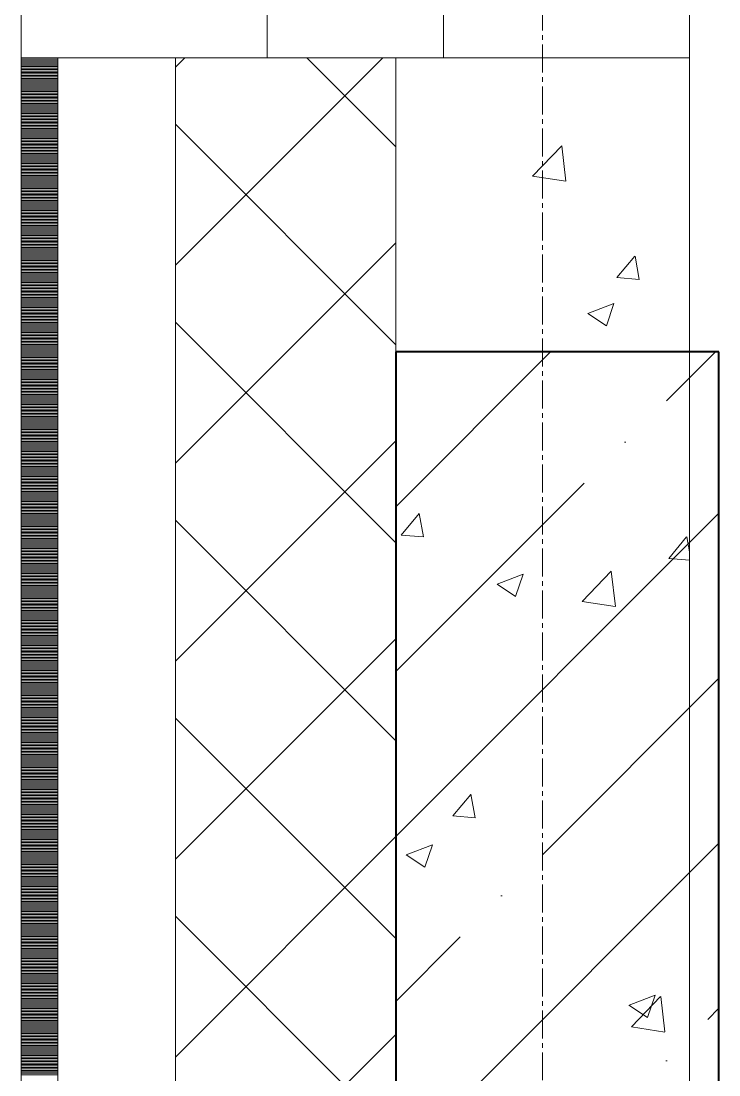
# Model space of a CAD drawing. Header units: millimetres. Extents: x -24360 to 609566, y -391049 to 148426.
# Drawn here: x 193674 to 194149, y 22062 to 22779 of the extents above; entities that cross this region are included whole.
import ezdxf

# ---------------------------------------------------------------- set-up
doc = ezdxf.new("R2010")
doc.units = ezdxf.units.MM
doc.linetypes.add('CENTER2', pattern=[28.575, 19.05, -3.175, 3.175, -3.175])
doc.linetypes.add('HIDDEN2', pattern=[4.7625, 3.175, -1.5875])
for name, color, linetype, lineweight in [('A-Wall_Материал_Газоблок_Контур', 250, 'Continuous', 0), ('АР_Колонны', 70, 'Continuous', 30), ('АР_Окна', 4, 'Continuous', 5), ('АР_Стены ЖБ', 7, 'Continuous', 30), ('АР_Стены ПЕНОблок', 52, 'Continuous', 20), ('АР_Тонкая', 254, 'Continuous', 5), ('АР_Утеплитель', 31, 'Continuous', 0), ('АР_Штриховка', 8, 'Continuous', 0)]:
    doc.layers.add(name, color=color, linetype=linetype, lineweight=lineweight)
doc.layers.add('АР_Оси_РД_100', color=7, linetype='Continuous', lineweight=0, true_color=0x525252)

msp = doc.modelspace()

# ---------------------------------------------------------------- hatches: boundary and pattern name
at = {"layer": 'АР_Штриховка', "linetype": 'Continuous', "lineweight": 5, "true_color": 0x000000}
h = msp.add_hatch(dxfattribs=at)
h.set_pattern_fill('ANSI35', color=18, scale=25, style=0)
h.set_pattern_definition([(45, (194029.4, -14045.81), (-112.2532, 112.2532), []), (45, (194141.65, -14045.81), (-112.2532, 112.2532), [198.4375, -39.6875, 0, -39.6875])])
h.paths.add_polyline_path([(193929.4, 21354.189), (194149.4, 21354.189), (194149.4, 22554.189), (193929.4, 22554.189)], flags=0)

# ---------------------------------------------------------------- linework, layer by layer
at = {"layer": 'A-Wall_Материал_Газоблок_Контур', "color": 18, "linetype": 'Continuous', "lineweight": 0, "true_color": 0x000000}
for p, q in [((193674.4, 26054.189), (193674.4, 22754.189)), ((194129.4, 22754.189), (194129.4, 26054.189))]:
    msp.add_line(p, q, dxfattribs=at)
at = {"layer": 'АР_Колонны', "color": 18, "linetype": 'HIDDEN2', "lineweight": 25, "true_color": 0x000000}
for p, q in [((193929.4, 22554.189), (194149.4, 22554.189)), ((193929.4, 21354.189), (193929.4, 22554.189)), ((194149.4, 22554.189), (194149.4, 21354.189))]:
    msp.add_line(p, q, dxfattribs=at)
at = {"layer": 'АР_Колонны', "color": 18, "linetype": 'Continuous', "lineweight": 30, "true_color": 0x000000}
for p, q in [((194149.4, 22554.189), (193929.4, 22554.189)), ((193929.4, 22554.189), (193929.4, 21354.189)), ((194149.4, 21354.189), (194149.4, 22554.189))]:
    msp.add_line(p, q, dxfattribs=at)
at = {"layer": 'АР_Окна', "color": 18, "linetype": 'Continuous', "lineweight": 5, "true_color": 0x000000}
for p, q in [((193674.4, 26054.189), (193674.4, 22754.189)), ((194129.4, 26054.189), (194129.4, 22754.189))]:
    msp.add_line(p, q, dxfattribs=at)
msp.add_lwpolyline([(193961.9, 22804.189), (193961.9, 22754.189), (193841.9, 22754.189), (193841.9, 22804.189)], close=True, dxfattribs=at)
at = {"layer": 'АР_Оси_РД_100', "linetype": 'CENTER2'}
msp.add_line((194029.4, -4259.177), (194029.4, 30254.189), dxfattribs=at)
at = {"layer": 'АР_Стены ЖБ', "color": 18, "linetype": 'Continuous', "lineweight": 40, "true_color": 0x000000}
for p, q in [((194149.4, 22554.189), (193929.4, 22554.189)), ((193929.4, 22554.189), (193929.4, 21354.189)), ((194149.4, 21354.189), (194149.4, 22554.189))]:
    msp.add_line(p, q, dxfattribs=at)
at = {"layer": 'АР_Стены ПЕНОблок', "color": 18, "linetype": 'Continuous', "lineweight": 20, "true_color": 0x000000}
for p, q in [((194129.4, 22754.189), (193929.4, 22754.189)), ((193929.4, 22754.189), (193929.4, 20954.189)), ((194129.4, 20954.189), (194129.4, 22754.189))]:
    msp.add_line(p, q, dxfattribs=at)
at = {"layer": 'АР_Тонкая', "color": 18, "linetype": 'Continuous', "lineweight": 5, "true_color": 0x000000}
for p, q in [((193699.4, 22754.189), (193674.4, 22754.189)), ((193674.4, 22754.189), (193674.4, 20954.189)), ((193779.4, 22754.189), (193699.4, 22754.189)), ((193699.4, 22754.189), (193699.4, 20954.189)), ((193699.4, 20954.189), (193699.4, 22754.189)), ((193779.4, 20954.189), (193779.4, 22754.189))]:
    msp.add_line(p, q, dxfattribs=at)
at = {"layer": 'АР_Утеплитель', "color": 18, "linetype": 'Continuous', "lineweight": 0, "true_color": 0x000000}
for p, q in [((193929.4, 22754.189), (193779.4, 22754.189)), ((193779.4, 22754.189), (193779.4, 20954.189)), ((193929.4, 20954.189), (193929.4, 22754.189))]:
    msp.add_line(p, q, dxfattribs=at)
at = {"layer": 'АР_Штриховка', "color": 18, "linetype": 'Continuous', "lineweight": 0, "true_color": 0x000000}
for p, q in [((193779.4, 22747.745), (193785.843, 22754.189)), ((193779.4, 22613.041), (193920.547, 22754.189)), ((193929.4, 22693.634), (193868.845, 22754.189)), ((193674.4, 22753.189), (193699.4, 22753.189)), ((193674.4, 22752.189), (193699.4, 22752.189)), ((193674.4, 22751.189), (193699.4, 22751.189)), ((193674.4, 22750.189), (193699.4, 22750.189)), ((193674.4, 22749.189), (193699.4, 22749.189)), ((193674.4, 22748.189), (193699.4, 22748.189)), ((193674.4, 22747.189), (193699.4, 22747.189)), ((193674.4, 22746.189), (193699.4, 22746.189)), ((193674.4, 22745.189), (193699.4, 22745.189)), ((193674.4, 22744.189), (193699.4, 22744.189)), ((193674.4, 22743.189), (193699.4, 22743.189)), ((193674.4, 22742.189), (193699.4, 22742.189)), ((193674.4, 22741.189), (193699.4, 22741.189)), ((193674.4, 22740.189), (193699.4, 22740.189)), ((193674.4, 22739.189), (193699.4, 22739.189)), ((193674.4, 22738.189), (193699.4, 22738.189)), ((193674.4, 22737.189), (193699.4, 22737.189)), ((193674.4, 22736.189), (193699.4, 22736.189)), ((193674.4, 22735.189), (193699.4, 22735.189)), ((193674.4, 22734.189), (193699.4, 22734.189)), ((193674.4, 22733.189), (193699.4, 22733.189)), ((193674.4, 22732.189), (193699.4, 22732.189)), ((193674.4, 22731.189), (193699.4, 22731.189)), ((193674.4, 22730.189), (193699.4, 22730.189)), ((193674.4, 22729.189), (193699.4, 22729.189)), ((193674.4, 22728.189), (193699.4, 22728.189)), ((193674.4, 22727.189), (193699.4, 22727.189)), ((193674.4, 22726.189), (193699.4, 22726.189)), ((193674.4, 22725.189), (193699.4, 22725.189)), ((193674.4, 22724.189), (193699.4, 22724.189)), ((193674.4, 22723.189), (193699.4, 22723.189)), ((193674.4, 22722.189), (193699.4, 22722.189)), ((193674.4, 22721.189), (193699.4, 22721.189)), ((193674.4, 22720.189), (193699.4, 22720.189)), ((193674.4, 22719.189), (193699.4, 22719.189)), ((193674.4, 22718.189), (193699.4, 22718.189)), ((193674.4, 22717.189), (193699.4, 22717.189)), ((193674.4, 22716.189), (193699.4, 22716.189)), ((193674.4, 22715.189), (193699.4, 22715.189)), ((193674.4, 22714.189), (193699.4, 22714.189)), ((193674.4, 22713.189), (193699.4, 22713.189)), ((193674.4, 22712.189), (193699.4, 22712.189)), ((193674.4, 22711.189), (193699.4, 22711.189)), ((193674.4, 22710.189), (193699.4, 22710.189)), ((193674.4, 22709.189), (193699.4, 22709.189)), ((193674.4, 22708.189), (193699.4, 22708.189)), ((193674.4, 22707.189), (193699.4, 22707.189)), ((193674.4, 22706.189), (193699.4, 22706.189)), ((193674.4, 22705.189), (193699.4, 22705.189)), ((193674.4, 22704.189), (193699.4, 22704.189)), ((193929.4, 22558.93), (193779.4, 22708.93)), ((193674.4, 22703.189), (193699.4, 22703.189)), ((193674.4, 22702.189), (193699.4, 22702.189)), ((193674.4, 22701.189), (193699.4, 22701.189)), ((193674.4, 22700.189), (193699.4, 22700.189)), ((193674.4, 22699.189), (193699.4, 22699.189)), ((193674.4, 22698.189), (193699.4, 22698.189)), ((193674.4, 22697.189), (193699.4, 22697.189)), ((193674.4, 22696.189), (193699.4, 22696.189)), ((193674.4, 22695.189), (193699.4, 22695.189)), ((193674.4, 22694.189), (193699.4, 22694.189)), ((193674.4, 22693.189), (193699.4, 22693.189)), ((193674.4, 22692.189), (193699.4, 22692.189)), ((193674.4, 22691.189), (193699.4, 22691.189)), ((193674.4, 22690.189), (193699.4, 22690.189)), ((194022.601, 22673.742), (194042.385, 22694.361)), ((194045.214, 22670.241), (194042.408, 22694.363)), ((193674.4, 22689.189), (193699.4, 22689.189)), ((193674.4, 22688.189), (193699.4, 22688.189)), ((193674.4, 22687.189), (193699.4, 22687.189)), ((193674.4, 22686.189), (193699.4, 22686.189)), ((193674.4, 22685.189), (193699.4, 22685.189)), ((193674.4, 22684.189), (193699.4, 22684.189)), ((193674.4, 22683.189), (193699.4, 22683.189)), ((193674.4, 22682.189), (193699.4, 22682.189)), ((193674.4, 22681.189), (193699.4, 22681.189)), ((193674.4, 22680.189), (193699.4, 22680.189)), ((193674.4, 22679.189), (193699.4, 22679.189)), ((193674.4, 22678.189), (193699.4, 22678.189)), ((193674.4, 22677.189), (193699.4, 22677.189)), ((193674.4, 22676.189), (193699.4, 22676.189)), ((193674.4, 22675.189), (193699.4, 22675.189)), ((193674.4, 22674.189), (193699.4, 22674.189)), ((193674.4, 22673.189), (193699.4, 22673.189)), ((193674.4, 22672.189), (193699.4, 22672.189)), ((193674.4, 22671.189), (193699.4, 22671.189)), ((193674.4, 22670.189), (193699.4, 22670.189)), ((193674.4, 22669.189), (193699.4, 22669.189)), ((193674.4, 22668.189), (193699.4, 22668.189)), ((194022.618, 22673.706), (194045.208, 22670.203)), ((193674.4, 22667.189), (193699.4, 22667.189)), ((193674.4, 22666.189), (193699.4, 22666.189)), ((193674.4, 22665.189), (193699.4, 22665.189)), ((193674.4, 22664.189), (193699.4, 22664.189)), ((193674.4, 22663.189), (193699.4, 22663.189)), ((193674.4, 22662.189), (193699.4, 22662.189)), ((193674.4, 22661.189), (193699.4, 22661.189)), ((193674.4, 22660.189), (193699.4, 22660.189)), ((193674.4, 22659.189), (193699.4, 22659.189)), ((193674.4, 22658.189), (193699.4, 22658.189)), ((193674.4, 22657.189), (193699.4, 22657.189)), ((193674.4, 22656.189), (193699.4, 22656.189)), ((193674.4, 22655.189), (193699.4, 22655.189)), ((193674.4, 22654.189), (193699.4, 22654.189)), ((193674.4, 22653.189), (193699.4, 22653.189)), ((193674.4, 22652.189), (193699.4, 22652.189)), ((193674.4, 22651.189), (193699.4, 22651.189)), ((193674.4, 22650.189), (193699.4, 22650.189)), ((193674.4, 22649.189), (193699.4, 22649.189)), ((193674.4, 22648.189), (193699.4, 22648.189)), ((193674.4, 22647.189), (193699.4, 22647.189)), ((193674.4, 22646.189), (193699.4, 22646.189)), ((193674.4, 22645.189), (193699.4, 22645.189)), ((193674.4, 22644.189), (193699.4, 22644.189)), ((193674.4, 22643.189), (193699.4, 22643.189)), ((193674.4, 22642.189), (193699.4, 22642.189)), ((193674.4, 22641.189), (193699.4, 22641.189)), ((193674.4, 22640.189), (193699.4, 22640.189)), ((193674.4, 22639.189), (193699.4, 22639.189)), ((193674.4, 22638.189), (193699.4, 22638.189)), ((193674.4, 22637.189), (193699.4, 22637.189)), ((193674.4, 22636.189), (193699.4, 22636.189)), ((193674.4, 22635.189), (193699.4, 22635.189)), ((193674.4, 22634.189), (193699.4, 22634.189)), ((193674.4, 22633.189), (193699.4, 22633.189)), ((193674.4, 22632.189), (193699.4, 22632.189)), ((193674.4, 22631.189), (193699.4, 22631.189)), ((193674.4, 22630.189), (193699.4, 22630.189)), ((193674.4, 22629.189), (193699.4, 22629.189)), ((193674.4, 22628.189), (193699.4, 22628.189)), ((193674.4, 22627.189), (193699.4, 22627.189)), ((193674.4, 22626.189), (193699.4, 22626.189)), ((193674.4, 22625.189), (193699.4, 22625.189)), ((193779.4, 22478.338), (193929.4, 22628.338)), ((193674.4, 22624.189), (193699.4, 22624.189)), ((193674.4, 22623.189), (193699.4, 22623.189)), ((193674.4, 22622.189), (193699.4, 22622.189)), ((193674.4, 22621.189), (193699.4, 22621.189)), ((193674.4, 22620.189), (193699.4, 22620.189)), ((193674.4, 22619.189), (193699.4, 22619.189)), ((193674.4, 22618.189), (193699.4, 22618.189)), ((194079.95, 22604.588), (194092.195, 22619.182)), ((194095.219, 22603.276), (194092.282, 22619.197)), ((193674.4, 22617.189), (193699.4, 22617.189)), ((193674.4, 22616.189), (193699.4, 22616.189)), ((193674.4, 22615.189), (193699.4, 22615.189)), ((193674.4, 22614.189), (193699.4, 22614.189)), ((193674.4, 22613.189), (193699.4, 22613.189)), ((193674.4, 22612.189), (193699.4, 22612.189)), ((193674.4, 22611.189), (193699.4, 22611.189)), ((193674.4, 22610.189), (193699.4, 22610.189)), ((193674.4, 22609.189), (193699.4, 22609.189)), ((193674.4, 22608.189), (193699.4, 22608.189)), ((193674.4, 22607.189), (193699.4, 22607.189)), ((193674.4, 22606.189), (193699.4, 22606.189)), ((193674.4, 22605.189), (193699.4, 22605.189)), ((193674.4, 22604.189), (193699.4, 22604.189)), ((194079.95, 22604.588), (194095.132, 22603.26)), ((193674.4, 22603.189), (193699.4, 22603.189)), ((193674.4, 22602.189), (193699.4, 22602.189)), ((193674.4, 22601.189), (193699.4, 22601.189)), ((193674.4, 22600.189), (193699.4, 22600.189)), ((193674.4, 22599.189), (193699.4, 22599.189)), ((193674.4, 22598.189), (193699.4, 22598.189)), ((193674.4, 22597.189), (193699.4, 22597.189)), ((193674.4, 22596.189), (193699.4, 22596.189)), ((193674.4, 22595.189), (193699.4, 22595.189)), ((193674.4, 22594.189), (193699.4, 22594.189)), ((193674.4, 22593.189), (193699.4, 22593.189)), ((193674.4, 22592.189), (193699.4, 22592.189)), ((193674.4, 22591.189), (193699.4, 22591.189)), ((193674.4, 22590.189), (193699.4, 22590.189)), ((193674.4, 22589.189), (193699.4, 22589.189)), ((193674.4, 22588.189), (193699.4, 22588.189)), ((193674.4, 22587.189), (193699.4, 22587.189)), ((193674.4, 22586.189), (193699.4, 22586.189)), ((193674.4, 22585.189), (193699.4, 22585.189)), ((193674.4, 22584.189), (193699.4, 22584.189)), ((193674.4, 22583.189), (193699.4, 22583.189)), ((193674.4, 22582.189), (193699.4, 22582.189)), ((194060.189, 22580.266), (194077.974, 22587.093)), ((194072.816, 22571.719), (194077.966, 22587.068)), ((193674.4, 22581.189), (193699.4, 22581.189)), ((193674.4, 22580.189), (193699.4, 22580.189)), ((193674.4, 22579.189), (193699.4, 22579.189)), ((193674.4, 22578.189), (193699.4, 22578.189)), ((193674.4, 22577.189), (193699.4, 22577.189)), ((193674.4, 22576.189), (193699.4, 22576.189)), ((193674.4, 22575.189), (193699.4, 22575.189)), ((194060.178, 22580.242), (194072.813, 22571.72)), ((193674.4, 22574.189), (193699.4, 22574.189)), ((193674.4, 22573.189), (193699.4, 22573.189)), ((193674.4, 22572.189), (193699.4, 22572.189)), ((193674.4, 22571.189), (193699.4, 22571.189)), ((193674.4, 22570.189), (193699.4, 22570.189)), ((193674.4, 22569.189), (193699.4, 22569.189)), ((193674.4, 22568.189), (193699.4, 22568.189)), ((193929.4, 22424.226), (193779.4, 22574.226)), ((193674.4, 22567.189), (193699.4, 22567.189)), ((193674.4, 22566.189), (193699.4, 22566.189)), ((193674.4, 22565.189), (193699.4, 22565.189)), ((193674.4, 22564.189), (193699.4, 22564.189)), ((193674.4, 22563.189), (193699.4, 22563.189)), ((193674.4, 22562.189), (193699.4, 22562.189)), ((193674.4, 22561.189), (193699.4, 22561.189)), ((193674.4, 22560.189), (193699.4, 22560.189)), ((193674.4, 22559.189), (193699.4, 22559.189)), ((193674.4, 22558.189), (193699.4, 22558.189)), ((193674.4, 22557.189), (193699.4, 22557.189)), ((193674.4, 22556.189), (193699.4, 22556.189)), ((193674.4, 22555.189), (193699.4, 22555.189)), ((193674.4, 22554.189), (193699.4, 22554.189)), ((193674.4, 22553.189), (193699.4, 22553.189)), ((193674.4, 22552.189), (193699.4, 22552.189)), ((193674.4, 22551.189), (193699.4, 22551.189)), ((193674.4, 22550.189), (193699.4, 22550.189)), ((193674.4, 22549.189), (193699.4, 22549.189)), ((193674.4, 22548.189), (193699.4, 22548.189)), ((193674.4, 22547.189), (193699.4, 22547.189)), ((193674.4, 22546.189), (193699.4, 22546.189)), ((193674.4, 22545.189), (193699.4, 22545.189)), ((193674.4, 22544.189), (193699.4, 22544.189)), ((193674.4, 22543.189), (193699.4, 22543.189)), ((193674.4, 22542.189), (193699.4, 22542.189)), ((193674.4, 22541.189), (193699.4, 22541.189)), ((193674.4, 22540.189), (193699.4, 22540.189)), ((193674.4, 22539.189), (193699.4, 22539.189)), ((193674.4, 22538.189), (193699.4, 22538.189)), ((193674.4, 22537.189), (193699.4, 22537.189)), ((193674.4, 22536.189), (193699.4, 22536.189)), ((193674.4, 22535.189), (193699.4, 22535.189)), ((193674.4, 22534.189), (193699.4, 22534.189)), ((193674.4, 22533.189), (193699.4, 22533.189)), ((193674.4, 22532.189), (193699.4, 22532.189)), ((193674.4, 22531.189), (193699.4, 22531.189)), ((193674.4, 22530.189), (193699.4, 22530.189)), ((193674.4, 22529.189), (193699.4, 22529.189)), ((193674.4, 22528.189), (193699.4, 22528.189)), ((193674.4, 22527.189), (193699.4, 22527.189)), ((193674.4, 22526.189), (193699.4, 22526.189)), ((193674.4, 22525.189), (193699.4, 22525.189)), ((193674.4, 22524.189), (193699.4, 22524.189)), ((193674.4, 22523.189), (193699.4, 22523.189)), ((193674.4, 22522.189), (193699.4, 22522.189)), ((193674.4, 22521.189), (193699.4, 22521.189)), ((193674.4, 22520.189), (193699.4, 22520.189)), ((193674.4, 22519.189), (193699.4, 22519.189)), ((193674.4, 22518.189), (193699.4, 22518.189)), ((193674.4, 22517.189), (193699.4, 22517.189)), ((193674.4, 22516.189), (193699.4, 22516.189)), ((193674.4, 22515.189), (193699.4, 22515.189)), ((193674.4, 22514.189), (193699.4, 22514.189)), ((193674.4, 22513.189), (193699.4, 22513.189)), ((193674.4, 22512.189), (193699.4, 22512.189)), ((193674.4, 22511.189), (193699.4, 22511.189)), ((193674.4, 22510.189), (193699.4, 22510.189)), ((193674.4, 22509.189), (193699.4, 22509.189)), ((193674.4, 22508.189), (193699.4, 22508.189)), ((193674.4, 22507.189), (193699.4, 22507.189)), ((193674.4, 22506.189), (193699.4, 22506.189)), ((193674.4, 22505.189), (193699.4, 22505.189)), ((193674.4, 22504.189), (193699.4, 22504.189)), ((193674.4, 22503.189), (193699.4, 22503.189)), ((193674.4, 22502.189), (193699.4, 22502.189)), ((193674.4, 22501.189), (193699.4, 22501.189)), ((193674.4, 22500.189), (193699.4, 22500.189)), ((193674.4, 22499.189), (193699.4, 22499.189)), ((193674.4, 22498.189), (193699.4, 22498.189)), ((193674.4, 22497.189), (193699.4, 22497.189)), ((193674.4, 22496.189), (193699.4, 22496.189)), ((193674.4, 22495.189), (193699.4, 22495.189)), ((193674.4, 22494.189), (193699.4, 22494.189)), ((193674.4, 22493.189), (193699.4, 22493.189)), ((193674.4, 22492.189), (193699.4, 22492.189)), ((193674.4, 22491.189), (193699.4, 22491.189)), ((193674.4, 22490.189), (193699.4, 22490.189)), ((193674.4, 22489.189), (193699.4, 22489.189)), ((193779.4, 22343.634), (193929.4, 22493.634)), ((193674.4, 22488.189), (193699.4, 22488.189)), ((193674.4, 22487.189), (193699.4, 22487.189)), ((193674.4, 22486.189), (193699.4, 22486.189)), ((193674.4, 22485.189), (193699.4, 22485.189)), ((193674.4, 22484.189), (193699.4, 22484.189)), ((193674.4, 22483.189), (193699.4, 22483.189)), ((193674.4, 22482.189), (193699.4, 22482.189)), ((193674.4, 22481.189), (193699.4, 22481.189)), ((193674.4, 22480.189), (193699.4, 22480.189)), ((193674.4, 22479.189), (193699.4, 22479.189)), ((193674.4, 22478.189), (193699.4, 22478.189)), ((193674.4, 22477.189), (193699.4, 22477.189)), ((193674.4, 22476.189), (193699.4, 22476.189)), ((193674.4, 22475.189), (193699.4, 22475.189)), ((193674.4, 22474.189), (193699.4, 22474.189)), ((193674.4, 22473.189), (193699.4, 22473.189)), ((193674.4, 22472.189), (193699.4, 22472.189)), ((193674.4, 22471.189), (193699.4, 22471.189)), ((193674.4, 22470.189), (193699.4, 22470.189)), ((193674.4, 22469.189), (193699.4, 22469.189)), ((193674.4, 22468.189), (193699.4, 22468.189)), ((193674.4, 22467.189), (193699.4, 22467.189)), ((193674.4, 22466.189), (193699.4, 22466.189)), ((193674.4, 22465.189), (193699.4, 22465.189)), ((193674.4, 22464.189), (193699.4, 22464.189)), ((193674.4, 22463.189), (193699.4, 22463.189)), ((193674.4, 22462.189), (193699.4, 22462.189)), ((193674.4, 22461.189), (193699.4, 22461.189)), ((193674.4, 22460.189), (193699.4, 22460.189)), ((193674.4, 22459.189), (193699.4, 22459.189)), ((193674.4, 22458.189), (193699.4, 22458.189)), ((193674.4, 22457.189), (193699.4, 22457.189)), ((193674.4, 22456.189), (193699.4, 22456.189)), ((193674.4, 22455.189), (193699.4, 22455.189)), ((193674.4, 22454.189), (193699.4, 22454.189)), ((193674.4, 22453.189), (193699.4, 22453.189)), ((193674.4, 22452.189), (193699.4, 22452.189)), ((193674.4, 22451.189), (193699.4, 22451.189)), ((193674.4, 22450.189), (193699.4, 22450.189)), ((193674.4, 22449.189), (193699.4, 22449.189)), ((193674.4, 22448.189), (193699.4, 22448.189)), ((193674.4, 22447.189), (193699.4, 22447.189)), ((193674.4, 22446.189), (193699.4, 22446.189)), ((193674.4, 22445.189), (193699.4, 22445.189)), ((193674.4, 22444.189), (193699.4, 22444.189)), ((193674.4, 22443.189), (193699.4, 22443.189)), ((193674.4, 22442.189), (193699.4, 22442.189)), ((193674.4, 22441.189), (193699.4, 22441.189)), ((193674.4, 22440.189), (193699.4, 22440.189)), ((193674.4, 22439.189), (193699.4, 22439.189)), ((193929.4, 22289.522), (193779.4, 22439.522)), ((193933.009, 22429.471), (193945.254, 22444.064)), ((193948.278, 22428.158), (193945.341, 22444.08)), ((193674.4, 22438.189), (193699.4, 22438.189)), ((193674.4, 22437.189), (193699.4, 22437.189)), ((193674.4, 22436.189), (193699.4, 22436.189)), ((193674.4, 22435.189), (193699.4, 22435.189)), ((193674.4, 22434.189), (193699.4, 22434.189)), ((193674.4, 22433.189), (193699.4, 22433.189)), ((193674.4, 22432.189), (193699.4, 22432.189)), ((193674.4, 22431.189), (193699.4, 22431.189)), ((193674.4, 22430.189), (193699.4, 22430.189)), ((193674.4, 22429.189), (193699.4, 22429.189)), ((193674.4, 22428.189), (193699.4, 22428.189)), ((193674.4, 22427.189), (193699.4, 22427.189)), ((193674.4, 22426.189), (193699.4, 22426.189)), ((193674.4, 22425.189), (193699.4, 22425.189)), ((193674.4, 22424.189), (193699.4, 22424.189)), ((193933.009, 22429.47), (193948.191, 22428.142)), ((194115.193, 22413.532), (194127.438, 22428.125)), ((194129.4, 22417.978), (194127.525, 22428.14)), ((193674.4, 22423.189), (193699.4, 22423.189)), ((193674.4, 22422.189), (193699.4, 22422.189)), ((193674.4, 22421.189), (193699.4, 22421.189)), ((193674.4, 22420.189), (193699.4, 22420.189)), ((193674.4, 22419.189), (193699.4, 22419.189)), ((193674.4, 22418.189), (193699.4, 22418.189)), ((193674.4, 22417.189), (193699.4, 22417.189)), ((193674.4, 22416.189), (193699.4, 22416.189)), ((193674.4, 22415.189), (193699.4, 22415.189)), ((193674.4, 22414.189), (193699.4, 22414.189)), ((193674.4, 22413.189), (193699.4, 22413.189)), ((193674.4, 22412.189), (193699.4, 22412.189)), ((193674.4, 22411.189), (193699.4, 22411.189)), ((193674.4, 22410.189), (193699.4, 22410.189)), ((194115.193, 22413.531), (194129.4, 22412.288)), ((193674.4, 22409.189), (193699.4, 22409.189)), ((193674.4, 22408.189), (193699.4, 22408.189)), ((193674.4, 22407.189), (193699.4, 22407.189)), ((193674.4, 22406.189), (193699.4, 22406.189)), ((193674.4, 22405.189), (193699.4, 22405.189)), ((193674.4, 22404.189), (193699.4, 22404.189)), ((193674.4, 22403.189), (193699.4, 22403.189)), ((193998.387, 22396.078), (194016.172, 22402.905)), ((194011.014, 22387.531), (194016.164, 22402.88)), ((194056.276, 22384.273), (194076.06, 22404.892)), ((194078.889, 22380.773), (194076.082, 22404.895)), ((193674.4, 22402.189), (193699.4, 22402.189)), ((193674.4, 22401.189), (193699.4, 22401.189)), ((193674.4, 22400.189), (193699.4, 22400.189)), ((193674.4, 22399.189), (193699.4, 22399.189)), ((193674.4, 22398.189), (193699.4, 22398.189)), ((193674.4, 22397.189), (193699.4, 22397.189)), ((193674.4, 22396.189), (193699.4, 22396.189)), ((193998.376, 22396.054), (194011.011, 22387.532)), ((193674.4, 22395.189), (193699.4, 22395.189)), ((193674.4, 22394.189), (193699.4, 22394.189)), ((193674.4, 22393.189), (193699.4, 22393.189)), ((193674.4, 22392.189), (193699.4, 22392.189)), ((193674.4, 22391.189), (193699.4, 22391.189)), ((193674.4, 22390.189), (193699.4, 22390.189)), ((193674.4, 22389.189), (193699.4, 22389.189)), ((193674.4, 22388.189), (193699.4, 22388.189)), ((193674.4, 22387.189), (193699.4, 22387.189)), ((193674.4, 22386.189), (193699.4, 22386.189)), ((193674.4, 22385.189), (193699.4, 22385.189)), ((193674.4, 22384.189), (193699.4, 22384.189)), ((193674.4, 22383.189), (193699.4, 22383.189)), ((193674.4, 22382.189), (193699.4, 22382.189)), ((193674.4, 22381.189), (193699.4, 22381.189)), ((194056.293, 22384.238), (194078.883, 22380.735)), ((193674.4, 22380.189), (193699.4, 22380.189)), ((193674.4, 22379.189), (193699.4, 22379.189)), ((193674.4, 22378.189), (193699.4, 22378.189)), ((193674.4, 22377.189), (193699.4, 22377.189)), ((193674.4, 22376.189), (193699.4, 22376.189)), ((193674.4, 22375.189), (193699.4, 22375.189)), ((193674.4, 22374.189), (193699.4, 22374.189)), ((193674.4, 22373.189), (193699.4, 22373.189)), ((193674.4, 22372.189), (193699.4, 22372.189)), ((193674.4, 22371.189), (193699.4, 22371.189)), ((193674.4, 22370.189), (193699.4, 22370.189)), ((193674.4, 22369.189), (193699.4, 22369.189)), ((193674.4, 22368.189), (193699.4, 22368.189)), ((193674.4, 22367.189), (193699.4, 22367.189)), ((193674.4, 22366.189), (193699.4, 22366.189)), ((193674.4, 22365.189), (193699.4, 22365.189)), ((193674.4, 22364.189), (193699.4, 22364.189)), ((193674.4, 22363.189), (193699.4, 22363.189)), ((193674.4, 22362.189), (193699.4, 22362.189)), ((193674.4, 22361.189), (193699.4, 22361.189)), ((193674.4, 22360.189), (193699.4, 22360.189)), ((193674.4, 22359.189), (193699.4, 22359.189)), ((193674.4, 22358.189), (193699.4, 22358.189)), ((193674.4, 22357.189), (193699.4, 22357.189)), ((193674.4, 22356.189), (193699.4, 22356.189)), ((193674.4, 22355.189), (193699.4, 22355.189)), ((193674.4, 22354.189), (193699.4, 22354.189)), ((193674.4, 22353.189), (193699.4, 22353.189)), ((193779.4, 22208.93), (193929.4, 22358.93)), ((193674.4, 22352.189), (193699.4, 22352.189)), ((193674.4, 22351.189), (193699.4, 22351.189)), ((193674.4, 22350.189), (193699.4, 22350.189)), ((193674.4, 22349.189), (193699.4, 22349.189)), ((193674.4, 22348.189), (193699.4, 22348.189)), ((193674.4, 22347.189), (193699.4, 22347.189)), ((193674.4, 22346.189), (193699.4, 22346.189)), ((193674.4, 22345.189), (193699.4, 22345.189)), ((193674.4, 22344.189), (193699.4, 22344.189)), ((193674.4, 22343.189), (193699.4, 22343.189)), ((193674.4, 22342.189), (193699.4, 22342.189)), ((193674.4, 22341.189), (193699.4, 22341.189)), ((193674.4, 22340.189), (193699.4, 22340.189)), ((193674.4, 22339.189), (193699.4, 22339.189)), ((193674.4, 22338.189), (193699.4, 22338.189)), ((193674.4, 22337.189), (193699.4, 22337.189)), ((193674.4, 22336.189), (193699.4, 22336.189)), ((193674.4, 22335.189), (193699.4, 22335.189)), ((193674.4, 22334.189), (193699.4, 22334.189)), ((193674.4, 22333.189), (193699.4, 22333.189)), ((193674.4, 22332.189), (193699.4, 22332.189)), ((193674.4, 22331.189), (193699.4, 22331.189)), ((193674.4, 22330.189), (193699.4, 22330.189)), ((193674.4, 22329.189), (193699.4, 22329.189)), ((193674.4, 22328.189), (193699.4, 22328.189)), ((193674.4, 22327.189), (193699.4, 22327.189)), ((193674.4, 22326.189), (193699.4, 22326.189)), ((193674.4, 22325.189), (193699.4, 22325.189)), ((193674.4, 22324.189), (193699.4, 22324.189)), ((193674.4, 22323.189), (193699.4, 22323.189)), ((193674.4, 22322.189), (193699.4, 22322.189)), ((193674.4, 22321.189), (193699.4, 22321.189)), ((193674.4, 22320.189), (193699.4, 22320.189)), ((193674.4, 22319.189), (193699.4, 22319.189)), ((193674.4, 22318.189), (193699.4, 22318.189)), ((193674.4, 22317.189), (193699.4, 22317.189)), ((193674.4, 22316.189), (193699.4, 22316.189)), ((193674.4, 22315.189), (193699.4, 22315.189)), ((193674.4, 22314.189), (193699.4, 22314.189)), ((193674.4, 22313.189), (193699.4, 22313.189)), ((193674.4, 22312.189), (193699.4, 22312.189)), ((193674.4, 22311.189), (193699.4, 22311.189)), ((193674.4, 22310.189), (193699.4, 22310.189)), ((193674.4, 22309.189), (193699.4, 22309.189)), ((193674.4, 22308.189), (193699.4, 22308.189)), ((193674.4, 22307.189), (193699.4, 22307.189)), ((193674.4, 22306.189), (193699.4, 22306.189)), ((193674.4, 22305.189), (193699.4, 22305.189)), ((193674.4, 22304.189), (193699.4, 22304.189)), ((193674.4, 22303.189), (193699.4, 22303.189)), ((193674.4, 22302.189), (193699.4, 22302.189)), ((193929.4, 22154.818), (193779.4, 22304.818)), ((193674.4, 22301.189), (193699.4, 22301.189)), ((193674.4, 22300.189), (193699.4, 22300.189)), ((193674.4, 22299.189), (193699.4, 22299.189)), ((193674.4, 22298.189), (193699.4, 22298.189)), ((193674.4, 22297.189), (193699.4, 22297.189)), ((193674.4, 22296.189), (193699.4, 22296.189)), ((193674.4, 22295.189), (193699.4, 22295.189)), ((193674.4, 22294.189), (193699.4, 22294.189)), ((193674.4, 22293.189), (193699.4, 22293.189)), ((193674.4, 22292.189), (193699.4, 22292.189)), ((193674.4, 22291.189), (193699.4, 22291.189)), ((193674.4, 22290.189), (193699.4, 22290.189)), ((193674.4, 22289.189), (193699.4, 22289.189)), ((193674.4, 22288.189), (193699.4, 22288.189)), ((193674.4, 22287.189), (193699.4, 22287.189)), ((193674.4, 22286.189), (193699.4, 22286.189)), ((193674.4, 22285.189), (193699.4, 22285.189)), ((193674.4, 22284.189), (193699.4, 22284.189)), ((193674.4, 22283.189), (193699.4, 22283.189)), ((193674.4, 22282.189), (193699.4, 22282.189)), ((193674.4, 22281.189), (193699.4, 22281.189)), ((193674.4, 22280.189), (193699.4, 22280.189)), ((193674.4, 22279.189), (193699.4, 22279.189)), ((193674.4, 22278.189), (193699.4, 22278.189)), ((193674.4, 22277.189), (193699.4, 22277.189)), ((193674.4, 22276.189), (193699.4, 22276.189)), ((193674.4, 22275.189), (193699.4, 22275.189)), ((193674.4, 22274.189), (193699.4, 22274.189)), ((193674.4, 22273.189), (193699.4, 22273.189)), ((193674.4, 22272.189), (193699.4, 22272.189)), ((193674.4, 22271.189), (193699.4, 22271.189)), ((193674.4, 22270.189), (193699.4, 22270.189)), ((193674.4, 22269.189), (193699.4, 22269.189)), ((193674.4, 22268.189), (193699.4, 22268.189)), ((193674.4, 22267.189), (193699.4, 22267.189)), ((193674.4, 22266.189), (193699.4, 22266.189)), ((193674.4, 22265.189), (193699.4, 22265.189)), ((193674.4, 22264.189), (193699.4, 22264.189)), ((193674.4, 22263.189), (193699.4, 22263.189)), ((193674.4, 22262.189), (193699.4, 22262.189)), ((193674.4, 22261.189), (193699.4, 22261.189)), ((193674.4, 22260.189), (193699.4, 22260.189)), ((193674.4, 22259.189), (193699.4, 22259.189)), ((193674.4, 22258.189), (193699.4, 22258.189)), ((193674.4, 22257.189), (193699.4, 22257.189)), ((193674.4, 22256.189), (193699.4, 22256.189)), ((193674.4, 22255.189), (193699.4, 22255.189)), ((193674.4, 22254.189), (193699.4, 22254.189)), ((193674.4, 22253.189), (193699.4, 22253.189)), ((193674.4, 22252.189), (193699.4, 22252.189)), ((193968.252, 22238.414), (193980.497, 22253.007)), ((193983.521, 22237.101), (193980.584, 22253.023)), ((193674.4, 22251.189), (193699.4, 22251.189)), ((193674.4, 22250.189), (193699.4, 22250.189)), ((193674.4, 22249.189), (193699.4, 22249.189)), ((193674.4, 22248.189), (193699.4, 22248.189)), ((193674.4, 22247.189), (193699.4, 22247.189)), ((193674.4, 22246.189), (193699.4, 22246.189)), ((193674.4, 22245.189), (193699.4, 22245.189)), ((193674.4, 22244.189), (193699.4, 22244.189)), ((193674.4, 22243.189), (193699.4, 22243.189)), ((193674.4, 22242.189), (193699.4, 22242.189)), ((193674.4, 22241.189), (193699.4, 22241.189)), ((193674.4, 22240.189), (193699.4, 22240.189)), ((193674.4, 22239.189), (193699.4, 22239.189)), ((193674.4, 22238.189), (193699.4, 22238.189)), ((193968.252, 22238.413), (193983.434, 22237.085)), ((193674.4, 22237.189), (193699.4, 22237.189)), ((193674.4, 22236.189), (193699.4, 22236.189)), ((193674.4, 22235.189), (193699.4, 22235.189)), ((193674.4, 22234.189), (193699.4, 22234.189)), ((193674.4, 22233.189), (193699.4, 22233.189)), ((193674.4, 22232.189), (193699.4, 22232.189)), ((193674.4, 22231.189), (193699.4, 22231.189)), ((193674.4, 22230.189), (193699.4, 22230.189)), ((193674.4, 22229.189), (193699.4, 22229.189)), ((193674.4, 22228.189), (193699.4, 22228.189)), ((193674.4, 22227.189), (193699.4, 22227.189)), ((193674.4, 22226.189), (193699.4, 22226.189)), ((193674.4, 22225.189), (193699.4, 22225.189)), ((193674.4, 22224.189), (193699.4, 22224.189)), ((193779.4, 22074.226), (193929.4, 22224.226)), ((193674.4, 22223.189), (193699.4, 22223.189)), ((193674.4, 22222.189), (193699.4, 22222.189)), ((193674.4, 22221.189), (193699.4, 22221.189)), ((193674.4, 22220.189), (193699.4, 22220.189)), ((193674.4, 22219.189), (193699.4, 22219.189)), ((193674.4, 22218.189), (193699.4, 22218.189)), ((193674.4, 22217.189), (193699.4, 22217.189)), ((193674.4, 22216.189), (193699.4, 22216.189)), ((193936.585, 22211.89), (193954.37, 22218.717)), ((193949.212, 22203.343), (193954.362, 22218.692)), ((193674.4, 22215.189), (193699.4, 22215.189)), ((193674.4, 22214.189), (193699.4, 22214.189)), ((193674.4, 22213.189), (193699.4, 22213.189)), ((193674.4, 22212.189), (193699.4, 22212.189)), ((193674.4, 22211.189), (193699.4, 22211.189)), ((193674.4, 22210.189), (193699.4, 22210.189)), ((193674.4, 22209.189), (193699.4, 22209.189)), ((193936.574, 22211.866), (193949.209, 22203.344)), ((193674.4, 22208.189), (193699.4, 22208.189)), ((193674.4, 22207.189), (193699.4, 22207.189)), ((193674.4, 22206.189), (193699.4, 22206.189)), ((193674.4, 22205.189), (193699.4, 22205.189)), ((193674.4, 22204.189), (193699.4, 22204.189)), ((193674.4, 22203.189), (193699.4, 22203.189)), ((193674.4, 22202.189), (193699.4, 22202.189)), ((193674.4, 22201.189), (193699.4, 22201.189)), ((193674.4, 22200.189), (193699.4, 22200.189)), ((193674.4, 22199.189), (193699.4, 22199.189)), ((193674.4, 22198.189), (193699.4, 22198.189)), ((193674.4, 22197.189), (193699.4, 22197.189)), ((193674.4, 22196.189), (193699.4, 22196.189)), ((193674.4, 22195.189), (193699.4, 22195.189)), ((193674.4, 22194.189), (193699.4, 22194.189)), ((193674.4, 22193.189), (193699.4, 22193.189)), ((193674.4, 22192.189), (193699.4, 22192.189)), ((193674.4, 22191.189), (193699.4, 22191.189)), ((193674.4, 22190.189), (193699.4, 22190.189)), ((193674.4, 22189.189), (193699.4, 22189.189)), ((193674.4, 22188.189), (193699.4, 22188.189)), ((193674.4, 22187.189), (193699.4, 22187.189)), ((193674.4, 22186.189), (193699.4, 22186.189)), ((193674.4, 22185.189), (193699.4, 22185.189)), ((193674.4, 22184.189), (193699.4, 22184.189)), ((193674.4, 22183.189), (193699.4, 22183.189)), ((193674.4, 22182.189), (193699.4, 22182.189)), ((193674.4, 22181.189), (193699.4, 22181.189)), ((193674.4, 22180.189), (193699.4, 22180.189)), ((193674.4, 22179.189), (193699.4, 22179.189)), ((193674.4, 22178.189), (193699.4, 22178.189)), ((193674.4, 22177.189), (193699.4, 22177.189)), ((193674.4, 22176.189), (193699.4, 22176.189)), ((193674.4, 22175.189), (193699.4, 22175.189)), ((193674.4, 22174.189), (193699.4, 22174.189)), ((193674.4, 22173.189), (193699.4, 22173.189)), ((193674.4, 22172.189), (193699.4, 22172.189)), ((193674.4, 22171.189), (193699.4, 22171.189)), ((193674.4, 22170.189), (193699.4, 22170.189)), ((193674.4, 22169.189), (193699.4, 22169.189)), ((193674.4, 22168.189), (193699.4, 22168.189)), ((193674.4, 22167.189), (193699.4, 22167.189)), ((193674.4, 22166.189), (193699.4, 22166.189)), ((193929.4, 22020.115), (193779.4, 22170.115)), ((193674.4, 22165.189), (193699.4, 22165.189)), ((193674.4, 22164.189), (193699.4, 22164.189)), ((193674.4, 22163.189), (193699.4, 22163.189)), ((193674.4, 22162.189), (193699.4, 22162.189)), ((193674.4, 22161.189), (193699.4, 22161.189)), ((193674.4, 22160.189), (193699.4, 22160.189)), ((193674.4, 22159.189), (193699.4, 22159.189)), ((193674.4, 22158.189), (193699.4, 22158.189)), ((193674.4, 22157.189), (193699.4, 22157.189)), ((193674.4, 22156.189), (193699.4, 22156.189)), ((193674.4, 22155.189), (193699.4, 22155.189)), ((193674.4, 22154.189), (193699.4, 22154.189)), ((193674.4, 22153.189), (193699.4, 22153.189)), ((193674.4, 22152.189), (193699.4, 22152.189)), ((193674.4, 22151.189), (193699.4, 22151.189)), ((193674.4, 22150.189), (193699.4, 22150.189)), ((193674.4, 22149.189), (193699.4, 22149.189)), ((193674.4, 22148.189), (193699.4, 22148.189)), ((193674.4, 22147.189), (193699.4, 22147.189)), ((193674.4, 22146.189), (193699.4, 22146.189)), ((193674.4, 22145.189), (193699.4, 22145.189)), ((193674.4, 22144.189), (193699.4, 22144.189)), ((193674.4, 22143.189), (193699.4, 22143.189)), ((193674.4, 22142.189), (193699.4, 22142.189)), ((193674.4, 22141.189), (193699.4, 22141.189)), ((193674.4, 22140.189), (193699.4, 22140.189)), ((193674.4, 22139.189), (193699.4, 22139.189)), ((193674.4, 22138.189), (193699.4, 22138.189)), ((193674.4, 22137.189), (193699.4, 22137.189)), ((193674.4, 22136.189), (193699.4, 22136.189)), ((193674.4, 22135.189), (193699.4, 22135.189)), ((193674.4, 22134.189), (193699.4, 22134.189)), ((193674.4, 22133.189), (193699.4, 22133.189)), ((193674.4, 22132.189), (193699.4, 22132.189)), ((193674.4, 22131.189), (193699.4, 22131.189)), ((193674.4, 22130.189), (193699.4, 22130.189)), ((193674.4, 22129.189), (193699.4, 22129.189)), ((193674.4, 22128.189), (193699.4, 22128.189)), ((193674.4, 22127.189), (193699.4, 22127.189)), ((193674.4, 22126.189), (193699.4, 22126.189)), ((193674.4, 22125.189), (193699.4, 22125.189)), ((193674.4, 22124.189), (193699.4, 22124.189)), ((193674.4, 22123.189), (193699.4, 22123.189)), ((193674.4, 22122.189), (193699.4, 22122.189)), ((193674.4, 22121.189), (193699.4, 22121.189)), ((193674.4, 22120.189), (193699.4, 22120.189)), ((193674.4, 22119.189), (193699.4, 22119.189)), ((193674.4, 22118.189), (193699.4, 22118.189)), ((193674.4, 22117.189), (193699.4, 22117.189)), ((193674.4, 22116.189), (193699.4, 22116.189)), ((194088.199, 22109.625), (194105.984, 22116.451)), ((194100.827, 22101.078), (194105.977, 22116.427)), ((193674.4, 22115.189), (193699.4, 22115.189)), ((193674.4, 22114.189), (193699.4, 22114.189)), ((193674.4, 22113.189), (193699.4, 22113.189)), ((193674.4, 22112.189), (193699.4, 22112.189)), ((193674.4, 22111.189), (193699.4, 22111.189)), ((193674.4, 22110.189), (193699.4, 22110.189)), ((193674.4, 22109.189), (193699.4, 22109.189)), ((194088.189, 22109.601), (194100.823, 22101.079)), ((194089.951, 22094.805), (194109.735, 22115.424)), ((194112.563, 22091.304), (194109.757, 22115.426)), ((193674.4, 22108.189), (193699.4, 22108.189)), ((193674.4, 22107.189), (193699.4, 22107.189)), ((193674.4, 22106.189), (193699.4, 22106.189)), ((193674.4, 22105.189), (193699.4, 22105.189)), ((193674.4, 22104.189), (193699.4, 22104.189)), ((193674.4, 22103.189), (193699.4, 22103.189)), ((193674.4, 22102.189), (193699.4, 22102.189)), ((193674.4, 22101.189), (193699.4, 22101.189)), ((193674.4, 22100.189), (193699.4, 22100.189)), ((193674.4, 22099.189), (193699.4, 22099.189)), ((193674.4, 22098.189), (193699.4, 22098.189)), ((193674.4, 22097.189), (193699.4, 22097.189)), ((193674.4, 22096.189), (193699.4, 22096.189)), ((193674.4, 22095.189), (193699.4, 22095.189)), ((194089.968, 22094.77), (194112.557, 22091.267)), ((193674.4, 22094.189), (193699.4, 22094.189)), ((193674.4, 22093.189), (193699.4, 22093.189)), ((193674.4, 22092.189), (193699.4, 22092.189)), ((193674.4, 22091.189), (193699.4, 22091.189)), ((193674.4, 22090.189), (193699.4, 22090.189)), ((193674.4, 22089.189), (193699.4, 22089.189)), ((193674.4, 22088.189), (193699.4, 22088.189)), ((193674.4, 22087.189), (193699.4, 22087.189)), ((193779.4, 21939.522), (193929.4, 22089.522)), ((193674.4, 22086.189), (193699.4, 22086.189)), ((193674.4, 22085.189), (193699.4, 22085.189)), ((193674.4, 22084.189), (193699.4, 22084.189)), ((193674.4, 22083.189), (193699.4, 22083.189)), ((193674.4, 22082.189), (193699.4, 22082.189)), ((193674.4, 22081.189), (193699.4, 22081.189)), ((193674.4, 22080.189), (193699.4, 22080.189)), ((193674.4, 22079.189), (193699.4, 22079.189)), ((193674.4, 22078.189), (193699.4, 22078.189)), ((193674.4, 22077.189), (193699.4, 22077.189)), ((193674.4, 22076.189), (193699.4, 22076.189)), ((193674.4, 22075.189), (193699.4, 22075.189)), ((193674.4, 22074.189), (193699.4, 22074.189)), ((193674.4, 22073.189), (193699.4, 22073.189)), ((193674.4, 22072.189), (193699.4, 22072.189)), ((193674.4, 22071.189), (193699.4, 22071.189)), ((193674.4, 22070.189), (193699.4, 22070.189)), ((193674.4, 22069.189), (193699.4, 22069.189)), ((193674.4, 22068.189), (193699.4, 22068.189)), ((193674.4, 22067.189), (193699.4, 22067.189)), ((193674.4, 22066.189), (193699.4, 22066.189)), ((193674.4, 22065.189), (193699.4, 22065.189)), ((193674.4, 22064.189), (193699.4, 22064.189)), ((193674.4, 22063.189), (193699.4, 22063.189)), ((193674.4, 22062.189), (193699.4, 22062.189))]:
    msp.add_line(p, q, dxfattribs=at)

doc.saveas('drawing.dxf')
